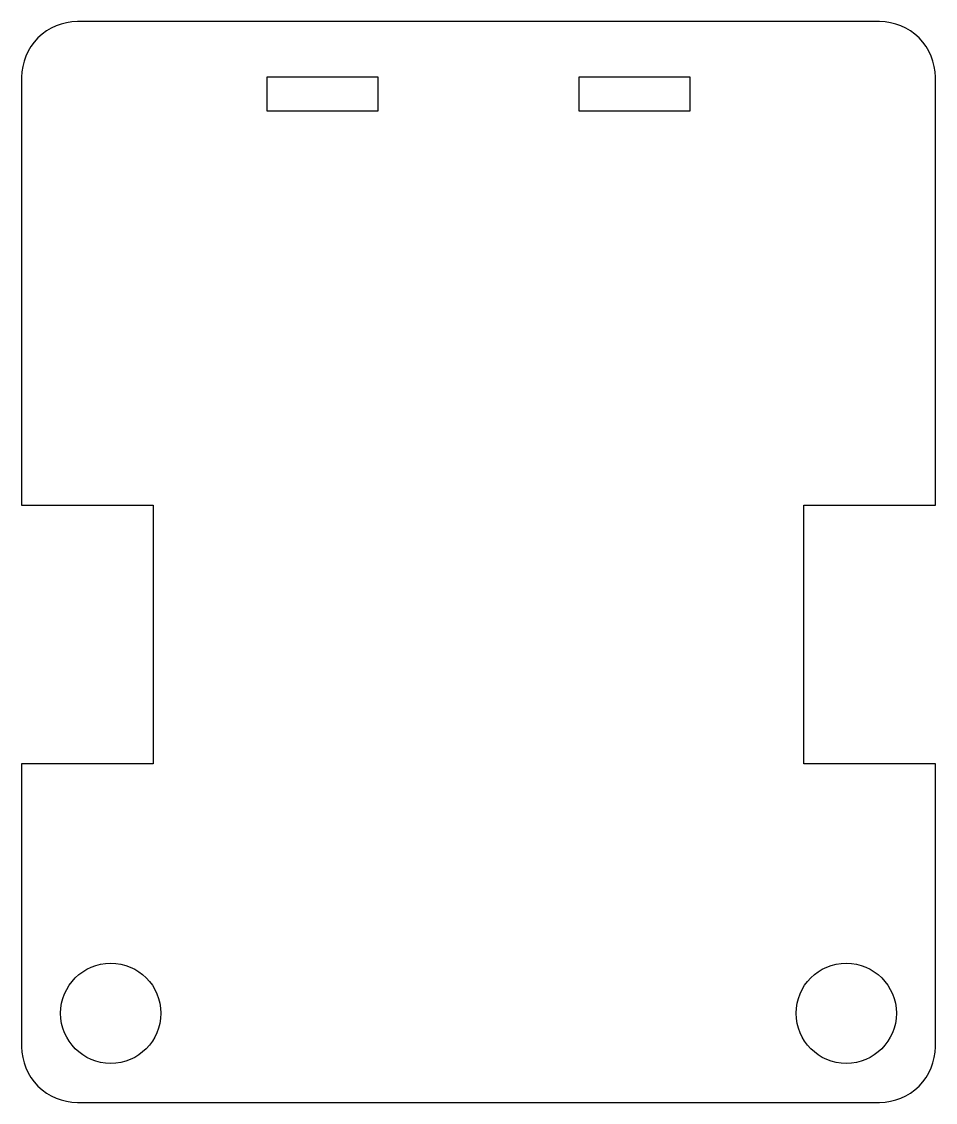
# Model space of a CAD drawing. Header units: millimetres. Extents: x 0 to 82, y 0 to 97.
import ezdxf

# ---------------------------------------------------------------- set-up
doc = ezdxf.new("R2010")
doc.units = ezdxf.units.MM
doc.layers.add('Corte exterior', color=1, linetype='Continuous', true_color=0xff0000)

msp = doc.modelspace()

# ---------------------------------------------------------------- linework, layer by layer
at = {"layer": 'Corte exterior'}
msp.add_lwpolyline([(82, 5), (82, 30.4), (70.2, 30.4), (70.2, 53.6), (82, 53.6), (82, 92, 0.414214), (77, 97), (5, 97, 0.414214), (0, 92), (0, 53.6), (11.8, 53.6), (11.8, 30.4), (0, 30.4), (0, 5, 0.414214), (5, 0), (77, 0, 0.414214)], format="xyb", close=True, dxfattribs=at)
for points in [[(32, 89), (32, 92), (22, 92), (22, 89)], [(60, 89), (60, 92), (50, 92), (50, 89)]]:
    msp.add_lwpolyline(points, close=True, dxfattribs=at)
for centre in [(8, 8), (74, 8)]:
    msp.add_circle(centre, 4.5, dxfattribs=at)

doc.saveas('drawing.dxf')
